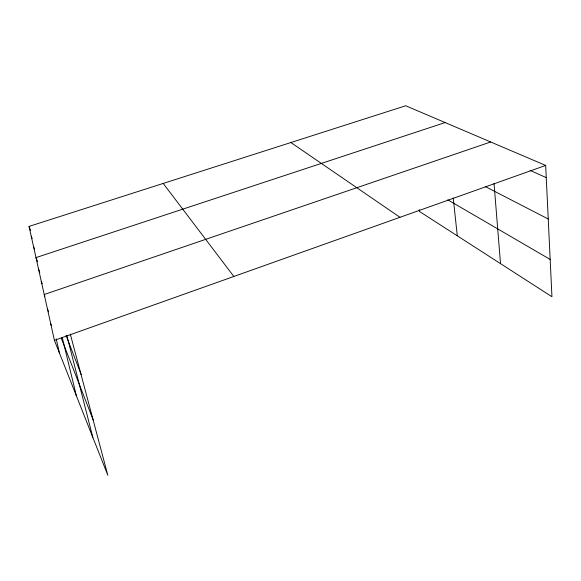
<?xml version="1.0" encoding="UTF-8"?>
<svg xmlns="http://www.w3.org/2000/svg" width="581" height="581" viewBox="0 0 581 581"><rect width="100%" height="100%" fill="white"/><g stroke="black" fill="none" stroke-linecap="round" stroke-linejoin="round"><path stroke-width="0.87" d="M70.272 333.995L107.819 475.243L54.425 340.357L545.675 165.425L551.95 296.738L419.446 211.455L419.213 209.668M490.684 141.982L44.214 294.509L44.868 296.179M445.133 122.562L35.993 257.601L37.605 261.762M54.425 340.357L29.05 226.408L405.712 105.757L545.675 165.425M530.068 170.393L546.256 177.626M485.222 186.516L548.232 219.001M447.82 199.842L550.171 259.446M290.885 142.534L399.982 217.309M163.196 183.436L233.845 276.462M50.758 323.886L51.404 325.534M47.366 308.649L48.622 311.852M61.281 338.215L93.2 419.954M41.287 281.349L42.239 283.789M66.052 335.39L81.209 374.607M38.549 269.076L39.784 272.249M33.531 246.526L34.468 248.966M29.05 226.408L30.655 230.592M31.221 236.147L32.129 238.53M66.771 335.172L92.8 437.304M62.182 337.3L76.387 395.835M56.226 338.883L59.451 353.045M453.231 197.954L457.291 235.821M494.032 183.4L500.51 263.629"/></g></svg>
